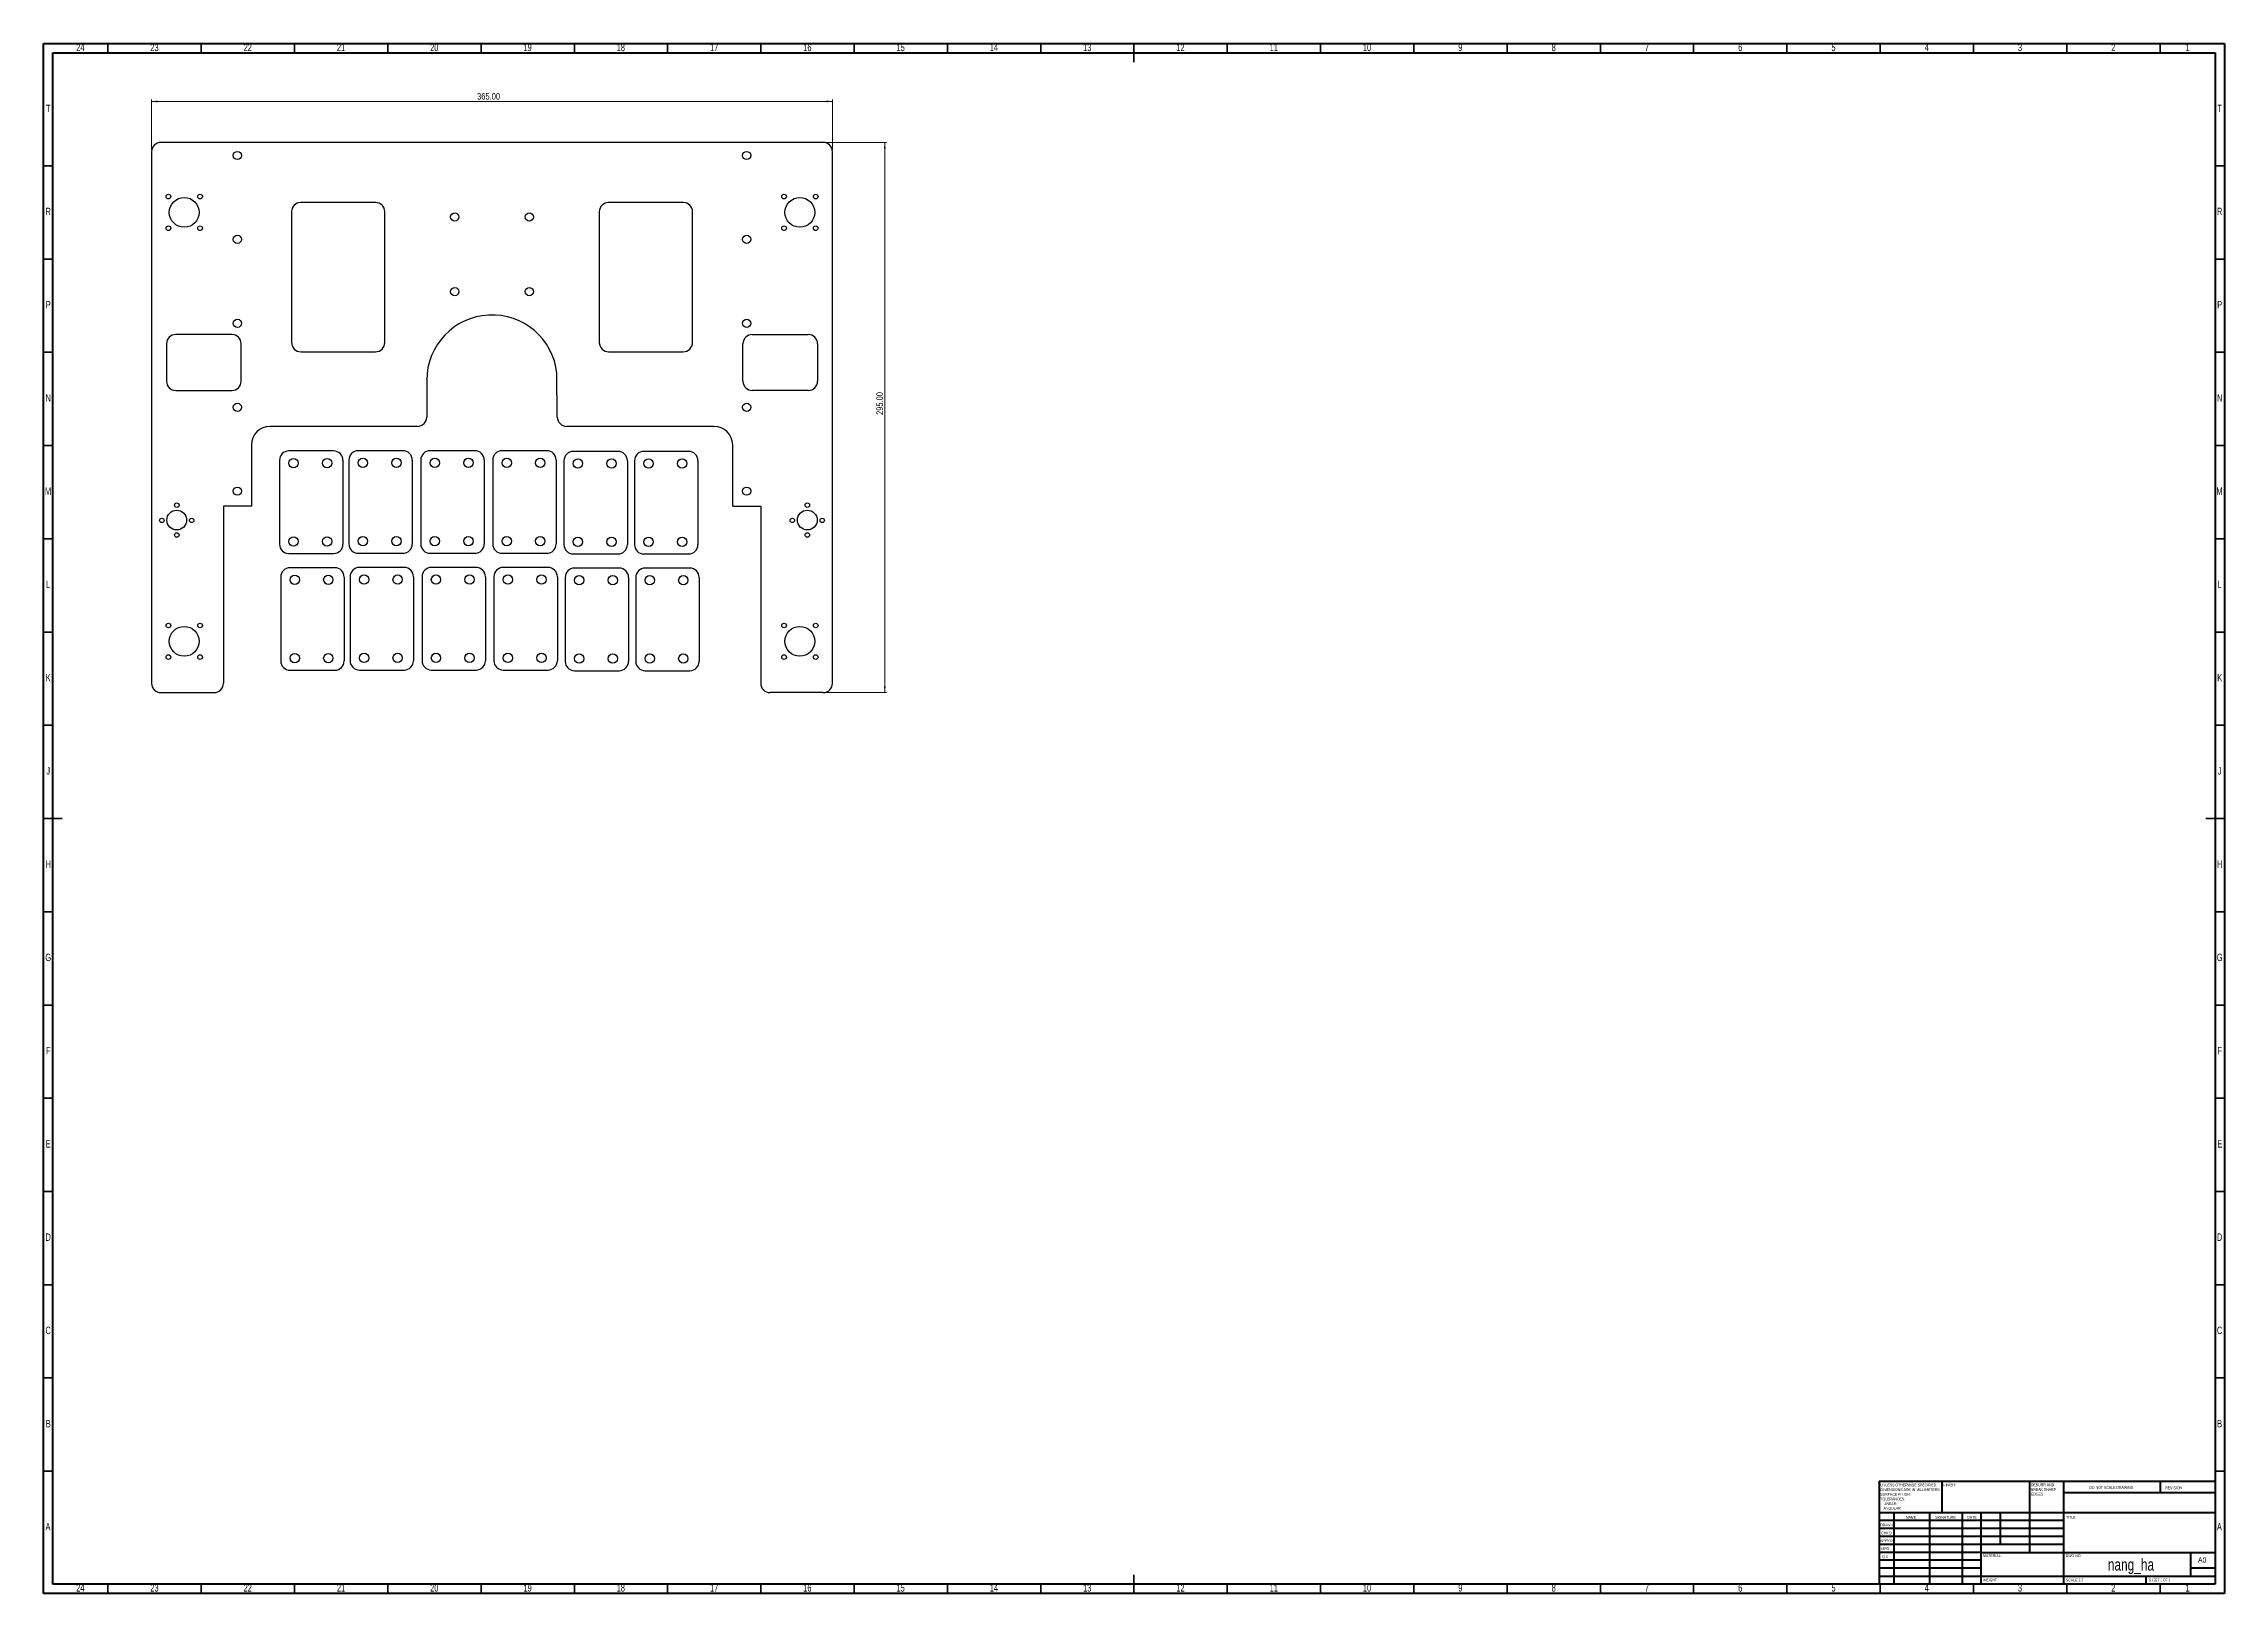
# Model space of a CAD drawing. Header units: millimetres. Extents: x 15 to 1184, y 5 to 836.
import ezdxf

# ---------------------------------------------------------------- set-up
doc = ezdxf.new("R2010")
doc.units = ezdxf.units.MM
doc.styles.add('SLDTEXTSTYLE0', font='TXT', dxfattribs={"width": 0.75})
doc.styles.add('SLDTEXTSTYLE1', font='TXT', dxfattribs={"width": 0.686449})
doc.styles.add('SLDTEXTSTYLE2', font='TXT', dxfattribs={"width": 0.6875})
doc.dimstyles.new('SLDDIMSTYLE0', dxfattribs={"dimtxt": 3.5, "dimasz": 3.302, "dimexe": 0, "dimexo": 0.0625, "dimgap": 0.875, "dimtad": 1, "dimrnd": 1e-09, "dimzin": 4, "dimdsep": 46, "dimtxsty": 'SLDTEXTSTYLE0', "dimsah": 1, "dimcen": 0.09, "dimadec": 0, "dimazin": 1, "dimtfac": 1, "dimtofl": 0, "dimtmove": 0, "dimatfit": 3, "dimfxl": 1, "dimfrac": 2, "dimtolj": 1, "dimtzin": 12, "dimarcsym": 0})

# ---------------------------------------------------------------- blocks, each defined once
blk = doc.blocks.new('SW_NOTE_0')
at = {"color": 0, "linetype": 'Continuous', "lineweight": 0, "char_height": 1.5, "attachment_point": 1, "style": 'SLDTEXTSTYLE0'}
for s, insert in [('UNLESS OTHERWISE SPECIFIED:', (0, 1.9)), ('TOLERANCES:', (0, -5.6)), ('DIMENSIONS ARE IN MILLIMETERS', (0, -0.6)), ('SURFACE FINISH:', (0, -3.1)), ('ANGULAR:', (1.7, -10.6)), ('LINEAR:', (1.7, -8.1))]:
    blk.add_mtext(s, dxfattribs=dict(at, insert=insert))
blk = doc.blocks.new('SW_NOTE_1')
at = {"color": 0, "linetype": 'Continuous', "lineweight": 0, "char_height": 1.5, "attachment_point": 1, "style": 'SLDTEXTSTYLE0'}
for s, insert in [('DEBURR AND', (0, 1.9)), ('BREAK SHARP', (0, -0.6)), ('EDGES', (0, -3.1))]:
    blk.add_mtext(s, dxfattribs=dict(at, insert=insert))
blk = doc.blocks.new('_D')
at = {"color": 7, "linetype": 'Continuous', "lineweight": 18}
for p, q in [((72.9, 779), (72.9, 806)), ((72.9, 805), (437.9, 805)), ((437.9, 779), (437.9, 806))]:
    blk.add_line(p, q, dxfattribs=at)
for points in [[(72.9, 805), (76.2, 804.5), (76.2, 805.5)], [(437.9, 805), (434.6, 805.5), (434.6, 804.5)]]:
    blk.add_solid(points, dxfattribs=at)
at = {"color": 7, "linetype": 'Continuous', "lineweight": 18, "insert": (247.4, 809.5), "char_height": 3.5, "attachment_point": 1, "style": 'SLDTEXTSTYLE0'}
blk.add_mtext('365.00', dxfattribs=at)
blk = doc.blocks.new('_D_1')
at = {"color": 7, "linetype": 'Continuous', "lineweight": 18}
for p, q in [((433.9, 783), (466.9, 783)), ((465.9, 783), (465.9, 488)), ((433.9, 488), (466.9, 488))]:
    blk.add_line(p, q, dxfattribs=at)
for points in [[(465.9, 783), (465.4, 779.7), (466.4, 779.7)], [(465.9, 488), (466.4, 491.3), (465.4, 491.3)]]:
    blk.add_solid(points, dxfattribs=at)
at = {"color": 7, "linetype": 'Continuous', "lineweight": 18, "insert": (461.4, 636.9), "char_height": 3.5, "attachment_point": 1, "rotation": 90, "style": 'SLDTEXTSTYLE0'}
blk.add_mtext('295.00', dxfattribs=at)

msp = doc.modelspace()

# ---------------------------------------------------------------- linework, layer by layer
at = {"color": 7, "linetype": 'Continuous', "lineweight": 70}
for p, q in [((15, 5), (15, 836)), ((15, 836), (1184, 836)), ((20, 10), (20, 831)), ((20, 831), (1179, 831)), ((1179, 831), (1179, 10)), ((1184, 836), (1184, 5)), ((1184, 5), (15, 5)), ((1179, 10), (20, 10))]:
    msp.add_line(p, q, dxfattribs=at)
at = {"color": 7, "linetype": 'Continuous', "lineweight": 35}
for p, q in [((49.5, 831), (49.5, 836)), ((99.5, 831), (99.5, 836)), ((149.5, 831), (149.5, 836)), ((199.5, 831), (199.5, 836)), ((249.5, 831), (249.5, 836)), ((299.5, 831), (299.5, 836)), ((349.5, 831), (349.5, 836)), ((399.5, 831), (399.5, 836)), ((449.5, 831), (449.5, 836)), ((499.5, 831), (499.5, 836)), ((549.5, 831), (549.5, 836)), ((599.5, 836), (599.5, 826)), ((599.5, 831), (599.5, 836)), ((649.5, 831), (649.5, 836)), ((699.5, 831), (699.5, 836)), ((749.5, 831), (749.5, 836)), ((799.5, 831), (799.5, 836)), ((849.5, 831), (849.5, 836)), ((899.5, 831), (899.5, 836)), ((949.5, 831), (949.5, 836)), ((999.5, 831), (999.5, 836)), ((1049.5, 831), (1049.5, 836)), ((1099.5, 831), (1099.5, 836)), ((1149.5, 831), (1149.5, 836)), ((20, 770.5), (15, 770.5)), ((1179, 770.5), (1184, 770.5)), ((20, 720.5), (15, 720.5)), ((1179, 720.5), (1184, 720.5)), ((20, 670.5), (15, 670.5)), ((1179, 670.5), (1184, 670.5)), ((20, 620.5), (15, 620.5)), ((1179, 620.5), (1184, 620.5)), ((20, 570.5), (15, 570.5)), ((1179, 570.5), (1184, 570.5)), ((20, 520.5), (15, 520.5)), ((1179, 520.5), (1184, 520.5)), ((20, 470.5), (15, 470.5)), ((1179, 470.5), (1184, 470.5)), ((15, 420.5), (25, 420.5)), ((20, 420.5), (15, 420.5)), ((1184, 420.5), (1174, 420.5)), ((1179, 420.5), (1184, 420.5)), ((20, 370.5), (15, 370.5)), ((1179, 370.5), (1184, 370.5)), ((20, 320.5), (15, 320.5)), ((1179, 320.5), (1184, 320.5)), ((20, 270.5), (15, 270.5)), ((1179, 270.5), (1184, 270.5)), ((20, 220.5), (15, 220.5)), ((1179, 220.5), (1184, 220.5)), ((20, 170.5), (15, 170.5)), ((1179, 170.5), (1184, 170.5)), ((20, 120.5), (15, 120.5)), ((1179, 120.5), (1184, 120.5)), ((20, 70.5), (15, 70.5)), ((1179, 70.5), (1184, 70.5)), ((599.5, 5), (599.5, 15)), ((49.5, 10), (49.5, 5)), ((99.5, 10), (99.5, 5)), ((149.5, 10), (149.5, 5)), ((199.5, 10), (199.5, 5)), ((249.5, 10), (249.5, 5)), ((299.5, 10), (299.5, 5)), ((349.5, 10), (349.5, 5)), ((399.5, 10), (399.5, 5)), ((449.5, 10), (449.5, 5)), ((499.5, 10), (499.5, 5)), ((549.5, 10), (549.5, 5)), ((599.5, 10), (599.5, 5)), ((649.5, 10), (649.5, 5)), ((699.5, 10), (699.5, 5)), ((749.5, 10), (749.5, 5)), ((799.5, 10), (799.5, 5)), ((849.5, 10), (849.5, 5)), ((899.5, 10), (899.5, 5)), ((949.5, 10), (949.5, 5)), ((999.5, 10), (999.5, 5)), ((1049.5, 10), (1049.5, 5)), ((1099.5, 10), (1099.5, 5)), ((1149.5, 10), (1149.5, 5))]:
    msp.add_line(p, q, dxfattribs=at)
at = {"color": 7, "linetype": 'Continuous', "lineweight": 25}
for p, q in [((72.881, 778.016), (72.881, 493.016)), ((432.881, 783.016), (77.881, 783.016)), ((437.881, 493.016), (437.881, 778.016)), ((192.881, 750.786), (152.881, 750.786)), ((357.881, 750.786), (317.881, 750.786)), ((147.881, 745.786), (147.881, 675.786)), ((197.881, 675.786), (197.881, 745.786)), ((312.881, 745.786), (312.881, 675.786)), ((362.881, 675.786), (362.881, 745.786)), ((115.881, 680.016), (85.881, 680.016)), ((394.881, 680.016), (424.881, 680.016)), ((80.881, 675.016), (80.881, 655.016)), ((120.881, 655.016), (120.881, 675.016)), ((152.881, 670.786), (192.881, 670.786)), ((317.881, 670.786), (357.881, 670.786)), ((389.881, 655.016), (389.881, 675.016)), ((429.881, 675.016), (429.881, 655.016)), ((220.381, 655.516), (220.381, 635.786)), ((290.347, 635.752), (290.189, 659.171)), ((85.881, 650.016), (115.881, 650.016)), ((424.881, 650.016), (394.881, 650.016)), ((126.381, 620.786), (126.381, 588.016)), ((215.381, 630.786), (136.381, 630.786)), ((374.381, 630.786), (295.347, 630.786)), ((384.381, 588.016), (384.381, 620.786)), ((141.459, 612.597), (141.459, 567.597)), ((170.459, 617.597), (146.459, 617.597)), ((175.459, 612.597), (175.459, 567.597)), ((178.641, 612.709), (178.641, 567.709)), ((207.641, 617.709), (183.641, 617.709)), ((212.641, 612.709), (212.641, 567.709)), ((217.19, 612.709), (217.19, 567.709)), ((246.19, 617.709), (222.19, 617.709)), ((251.19, 612.709), (251.19, 567.709)), ((255.738, 612.709), (255.738, 567.709)), ((284.738, 617.709), (260.738, 617.709)), ((289.738, 612.709), (289.738, 567.709)), ((293.929, 612.353), (293.929, 567.353)), ((322.929, 617.353), (298.929, 617.353)), ((327.929, 612.353), (327.929, 567.353)), ((331.764, 612.353), (331.764, 567.353)), ((360.764, 617.353), (336.764, 617.353)), ((365.764, 612.353), (365.764, 567.353)), ((126.381, 588.016), (111.381, 588.016)), ((111.381, 588.016), (111.381, 493.016)), ((384.381, 588.016), (399.381, 588.016)), ((399.381, 588.016), (399.381, 493.016)), ((146.459, 562.597), (170.459, 562.597)), ((183.641, 562.709), (207.641, 562.709)), ((222.19, 562.709), (246.19, 562.709)), ((260.738, 562.709), (284.738, 562.709)), ((298.929, 562.353), (322.929, 562.353)), ((336.764, 562.353), (360.764, 562.353)), ((142.105, 549.998), (142.105, 504.998)), ((171.105, 554.998), (147.105, 554.998)), ((176.105, 549.998), (176.105, 504.998)), ((179.287, 550.111), (179.287, 505.111)), ((208.287, 555.111), (184.287, 555.111)), ((213.287, 550.111), (213.287, 505.111)), ((217.835, 550.111), (217.835, 505.111)), ((246.835, 555.111), (222.835, 555.111)), ((251.835, 550.111), (251.835, 505.111)), ((256.383, 550.111), (256.383, 505.111)), ((285.383, 555.111), (261.383, 555.111)), ((290.383, 550.111), (290.383, 505.111)), ((294.575, 549.754), (294.575, 504.754)), ((323.575, 554.754), (299.575, 554.754)), ((328.575, 549.754), (328.575, 504.754)), ((332.409, 549.754), (332.409, 504.754)), ((361.409, 554.754), (337.409, 554.754)), ((366.409, 549.754), (366.409, 504.754)), ((147.105, 499.998), (171.105, 499.998)), ((184.287, 500.111), (208.287, 500.111)), ((222.835, 500.111), (246.835, 500.111)), ((261.383, 500.111), (285.383, 500.111)), ((299.575, 499.754), (323.575, 499.754)), ((337.409, 499.754), (361.409, 499.754)), ((77.881, 488.016), (106.381, 488.016)), ((432.881, 488.016), (404.381, 488.016))]:
    msp.add_line(p, q, dxfattribs=at)
at = {"color": 7, "linetype": 'Continuous', "lineweight": 50}
for p, q in [((999, 65.25), (1179, 65.25)), ((999, 65.25), (999, 10)), ((1032.8, 48.25), (1032.8, 65.25)), ((1079.6, 65.25), (1079.6, 27)), ((1097.8, 65.25), (1097.8, 10)), ((1179, 58.875), (1097.8, 58.875)), ((1149.8, 58.875), (1149.8, 65.25)), ((1179, 48.25), (999, 48.25)), ((1006.8, 48.25), (1006.8, 10)), ((1025.991, 48.25), (1025.991, 10)), ((1043.399, 48.25), (1043.399, 10)), ((1053.6, 10), (1053.6, 48.25)), ((1064, 31.25), (1064, 48.25)), ((1097.8, 44), (999, 44)), ((1097.8, 39.75), (999, 39.75)), ((1097.8, 35.5), (999, 35.5)), ((1097.8, 31.25), (999, 31.25)), ((1053.6, 27), (999, 27)), ((1053.6, 27), (1179, 27)), ((1166, 14.25), (1166, 27)), ((1053.6, 22.75), (999, 22.75)), ((1053.6, 18.5), (999, 18.5)), ((999, 14.25), (1179, 14.25)), ((1142, 10), (1142, 14.25)), ((1179, 18.5), (1166, 18.5))]:
    msp.add_line(p, q, dxfattribs=at)
at = {"color": 7, "linetype": 'Continuous', "lineweight": 25}
for centre, radius in [((118.881, 776.016), 2.2), ((391.881, 776.016), 2.2), ((81.895, 754.001), 1.25), ((90.381, 745.516), 8), ((98.866, 754.001), 1.25), ((411.895, 754.001), 1.25), ((420.381, 745.516), 8), ((428.866, 754.001), 1.25), ((81.895, 737.031), 1.25), ((98.866, 737.031), 1.25), ((235.381, 743.016), 2.2), ((275.381, 743.016), 2.2), ((411.895, 737.031), 1.25), ((428.866, 737.031), 1.25), ((118.881, 731.016), 2.2), ((391.881, 731.016), 2.2), ((235.381, 703.016), 2.2), ((275.381, 703.016), 2.2), ((118.881, 686.016), 2.2), ((391.881, 686.016), 2.2), ((118.881, 641.016), 2.2), ((391.881, 641.016), 2.2), ((148.959, 611.097), 2.5), ((166.959, 611.097), 2.5), ((186.141, 611.209), 2.5), ((204.141, 611.209), 2.5), ((224.69, 611.209), 2.5), ((242.69, 611.209), 2.5), ((263.238, 611.209), 2.5), ((281.238, 611.209), 2.5), ((301.429, 610.853), 2.5), ((319.429, 610.853), 2.5), ((339.264, 610.853), 2.5), ((357.264, 610.853), 2.5), ((118.881, 596.016), 2.2), ((391.881, 596.016), 2.2), ((86.381, 580.516), 5.3), ((86.381, 588.516), 1.2), ((424.381, 580.516), 5.3), ((424.381, 588.516), 1.2), ((78.381, 580.342), 1.2), ((86.381, 572.516), 1.2), ((94.381, 580.342), 1.2), ((416.381, 580.342), 1.2), ((424.381, 572.516), 1.2), ((432.381, 580.342), 1.2), ((148.959, 569.097), 2.5), ((166.959, 569.097), 2.5), ((186.141, 569.209), 2.5), ((204.141, 569.209), 2.5), ((224.69, 569.209), 2.5), ((242.69, 569.209), 2.5), ((263.238, 569.209), 2.5), ((281.238, 569.209), 2.5), ((301.429, 568.853), 2.5), ((319.429, 568.853), 2.5), ((339.264, 568.853), 2.5), ((357.264, 568.853), 2.5), ((149.605, 548.498), 2.5), ((167.605, 548.498), 2.5), ((186.787, 548.611), 2.5), ((204.787, 548.611), 2.5), ((225.335, 548.611), 2.5), ((243.335, 548.611), 2.5), ((263.883, 548.611), 2.5), ((281.883, 548.611), 2.5), ((302.075, 548.254), 2.5), ((320.075, 548.254), 2.5), ((339.909, 548.254), 2.5), ((357.909, 548.254), 2.5), ((81.895, 524.001), 1.25), ((90.381, 515.516), 8), ((98.866, 524.001), 1.25), ((411.895, 524.001), 1.25), ((420.381, 515.516), 8), ((428.866, 524.001), 1.25), ((81.895, 507.031), 1.25), ((98.866, 507.031), 1.25), ((149.605, 506.498), 2.5), ((167.605, 506.498), 2.5), ((186.787, 506.611), 2.5), ((204.787, 506.611), 2.5), ((225.335, 506.611), 2.5), ((243.335, 506.611), 2.5), ((263.883, 506.611), 2.5), ((281.883, 506.611), 2.5), ((302.075, 506.254), 2.5), ((320.075, 506.254), 2.5), ((339.909, 506.254), 2.5), ((357.909, 506.254), 2.5), ((411.895, 507.031), 1.25), ((428.866, 507.031), 1.25)]:
    msp.add_circle(centre, radius, dxfattribs=at)
for centre, radius, start, end in [((77.881, 778.016), 5, 90, 180), ((432.881, 778.016), 5, 0, 90), ((152.881, 745.786), 5, 90, 180), ((192.881, 745.786), 5, 0, 90), ((317.881, 745.786), 5, 90, 180), ((357.881, 745.786), 5, 0, 90), ((255.381, 655.516), 35, 5.99402, 180), ((85.881, 675.016), 5, 90, 180), ((115.881, 675.016), 5, 360, 90), ((394.881, 675.016), 5, 90, 180), ((424.881, 675.016), 5, 0, 90), ((152.881, 675.786), 5, 180, 270), ((192.881, 675.786), 5, 270, 0), ((317.881, 675.786), 5, 180, 270), ((357.881, 675.786), 5, 270, 0), ((85.881, 655.016), 5, 180, 270), ((115.881, 655.016), 5, 270, 0), ((394.881, 655.016), 5, 180, 270), ((424.881, 655.016), 5, 270, 0), ((215.381, 635.786), 5, 270, 0), ((295.347, 635.786), 5, 180.386241, 270), ((136.381, 620.786), 10, 90, 180), ((374.381, 620.786), 10, 0, 90), ((146.459, 612.597), 5, 90, 180), ((170.459, 612.597), 5, 0, 90), ((183.641, 612.709), 5, 90, 180), ((207.641, 612.709), 5, 0, 90), ((222.19, 612.709), 5, 90, 180), ((246.19, 612.709), 5, 0, 90), ((260.738, 612.709), 5, 90, 180), ((284.738, 612.709), 5, 0, 90), ((298.929, 612.353), 5, 90, 180), ((322.929, 612.353), 5, 0, 90), ((336.764, 612.353), 5, 90, 180), ((360.764, 612.353), 5, 0, 90), ((146.459, 567.597), 5, 180, 270), ((170.459, 567.597), 5, 270, 0), ((183.641, 567.709), 5, 180, 270), ((207.641, 567.709), 5, 270, 0), ((222.19, 567.709), 5, 180, 270), ((246.19, 567.709), 5, 270, 0), ((260.738, 567.709), 5, 180, 270), ((284.738, 567.709), 5, 270, 0), ((298.929, 567.353), 5, 180, 270), ((322.929, 567.353), 5, 270, 0), ((336.764, 567.353), 5, 180, 270), ((360.764, 567.353), 5, 270, 0), ((147.105, 549.998), 5, 90, 180), ((171.105, 549.998), 5, 0, 90), ((184.287, 550.111), 5, 90, 180), ((208.287, 550.111), 5, 0, 90), ((222.835, 550.111), 5, 90, 180), ((246.835, 550.111), 5, 0, 90), ((261.383, 550.111), 5, 90, 180), ((285.383, 550.111), 5, 0, 90), ((299.575, 549.754), 5, 90, 180), ((323.575, 549.754), 5, 0, 90), ((337.409, 549.754), 5, 90, 180), ((361.409, 549.754), 5, 0, 90), ((147.105, 504.998), 5, 180, 270), ((171.105, 504.998), 5, 270, 0), ((184.287, 505.111), 5, 180, 270), ((208.287, 505.111), 5, 270, 0), ((222.835, 505.111), 5, 180, 270), ((246.835, 505.111), 5, 270, 0), ((261.383, 505.111), 5, 180, 270), ((285.383, 505.111), 5, 270, 0), ((299.575, 504.754), 5, 180, 270), ((323.575, 504.754), 5, 270, 0), ((337.409, 504.754), 5, 180, 270), ((361.409, 504.754), 5, 270, 0), ((77.881, 493.016), 5, 180, 270), ((106.381, 493.016), 5, 270, 0), ((404.381, 493.016), 5, 180, 270), ((432.881, 493.016), 5, 270, 0)]:
    msp.add_arc(centre, radius, start, end, dxfattribs=at)

# ---------------------------------------------------------------- block references
at = {"color": 7, "linetype": 'Continuous', "lineweight": 0}
for name, p in [('SW_NOTE_0', (999.594, 61.987)), ('SW_NOTE_1', (1080.309, 62.069))]:
    msp.add_blockref(name, p, dxfattribs=at)

# ---------------------------------------------------------------- texts
for s, insert, char_height, attachment_point, style in [('24', (34.67, 835.953), 3.9688, 2, 'SLDTEXTSTYLE0'), ('23', (74.42, 835.953), 3.9688, 2, 'SLDTEXTSTYLE0'), ('22', (124.42, 835.953), 3.9688, 2, 'SLDTEXTSTYLE0'), ('21', (174.42, 835.953), 3.9688, 2, 'SLDTEXTSTYLE0'), ('20', (224.42, 835.953), 3.9688, 2, 'SLDTEXTSTYLE0'), ('19', (274.42, 835.953), 3.9688, 2, 'SLDTEXTSTYLE0'), ('18', (324.42, 835.953), 3.9688, 2, 'SLDTEXTSTYLE0'), ('17', (374.42, 835.953), 3.9688, 2, 'SLDTEXTSTYLE0'), ('16', (424.42, 835.953), 3.9688, 2, 'SLDTEXTSTYLE0'), ('15', (474.42, 835.953), 3.9688, 2, 'SLDTEXTSTYLE0'), ('14', (524.42, 835.953), 3.9688, 2, 'SLDTEXTSTYLE0'), ('13', (574.42, 835.953), 3.9688, 2, 'SLDTEXTSTYLE0'), ('12', (624.42, 835.953), 3.9688, 2, 'SLDTEXTSTYLE0'), ('11', (674.42, 835.953), 3.9688, 2, 'SLDTEXTSTYLE0'), ('10', (724.42, 835.953), 3.9688, 2, 'SLDTEXTSTYLE0'), ('9', (774.46, 835.953), 3.969, 2, 'SLDTEXTSTYLE0'), ('8', (824.46, 835.953), 3.969, 2, 'SLDTEXTSTYLE0'), ('7', (874.46, 835.953), 3.969, 2, 'SLDTEXTSTYLE0'), ('6', (924.46, 835.953), 3.969, 2, 'SLDTEXTSTYLE0'), ('5', (974.46, 835.953), 3.969, 2, 'SLDTEXTSTYLE0'), ('4', (1024.46, 835.953), 3.969, 2, 'SLDTEXTSTYLE0'), ('3', (1074.46, 835.953), 3.969, 2, 'SLDTEXTSTYLE0'), ('2', (1124.46, 835.953), 3.969, 2, 'SLDTEXTSTYLE0'), ('1', (1164.21, 835.953), 3.969, 2, 'SLDTEXTSTYLE0'), ('T', (17.488, 803.261), 3.969, 2, 'SLDTEXTSTYLE0'), ('T', (1181.488, 803.261), 3.969, 2, 'SLDTEXTSTYLE0'), ('R', (17.444, 748.011), 3.969, 2, 'SLDTEXTSTYLE0'), ('R', (1181.444, 748.011), 3.969, 2, 'SLDTEXTSTYLE0'), ('P', (17.485, 698.011), 3.969, 2, 'SLDTEXTSTYLE0'), ('P', (1181.485, 698.011), 3.969, 2, 'SLDTEXTSTYLE0'), ('N', (17.464, 648.011), 3.969, 2, 'SLDTEXTSTYLE0'), ('N', (1181.464, 648.011), 3.969, 2, 'SLDTEXTSTYLE0'), ('M', (17.362, 598.011), 3.969, 2, 'SLDTEXTSTYLE0'), ('M', (1181.362, 598.011), 3.969, 2, 'SLDTEXTSTYLE0'), ('L', (17.455, 548.011), 3.969, 2, 'SLDTEXTSTYLE0'), ('L', (1181.455, 548.011), 3.969, 2, 'SLDTEXTSTYLE0'), ('K', (17.489, 498.011), 3.969, 2, 'SLDTEXTSTYLE0'), ('K', (1181.489, 498.011), 3.969, 2, 'SLDTEXTSTYLE0'), ('J', (17.465, 448.011), 3.969, 2, 'SLDTEXTSTYLE0'), ('J', (1181.465, 448.011), 3.969, 2, 'SLDTEXTSTYLE0'), ('H', (17.49, 398.011), 3.969, 2, 'SLDTEXTSTYLE0'), ('H', (1181.49, 398.011), 3.969, 2, 'SLDTEXTSTYLE0'), ('G', (17.487, 348.011), 3.969, 2, 'SLDTEXTSTYLE0'), ('G', (1181.487, 348.011), 3.969, 2, 'SLDTEXTSTYLE0'), ('F', (17.458, 298.011), 3.969, 2, 'SLDTEXTSTYLE0'), ('F', (1181.458, 298.011), 3.969, 2, 'SLDTEXTSTYLE0'), ('E', (17.508, 248.011), 3.969, 2, 'SLDTEXTSTYLE0'), ('E', (1181.508, 248.011), 3.969, 2, 'SLDTEXTSTYLE0'), ('D', (17.453, 198.011), 3.969, 2, 'SLDTEXTSTYLE0'), ('D', (1181.453, 198.011), 3.969, 2, 'SLDTEXTSTYLE0'), ('C', (17.459, 148.011), 3.969, 2, 'SLDTEXTSTYLE0'), ('C', (1181.459, 148.011), 3.969, 2, 'SLDTEXTSTYLE0'), ('B', (17.471, 98.011), 3.969, 2, 'SLDTEXTSTYLE0'), ('B', (1181.471, 98.011), 3.969, 2, 'SLDTEXTSTYLE0'), ('FINISH:', (1033.371, 63.919), 1.5, 1, 'SLDTEXTSTYLE0'), ('DO NOT SCALE DRAWING', (1111.615, 62.533), 1.5, 1, 'SLDTEXTSTYLE0'), ('REVISION', (1152.328, 62.335), 1.5, 1, 'SLDTEXTSTYLE0'), ('A', (17.34, 42.761), 3.969, 2, 'SLDTEXTSTYLE0'), ('DRAWN', (999.643, 42.385), 1.5, 1, 'SLDTEXTSTYLE1'), ("CHK'D", (999.939, 38.162), 1.5, 1, 'SLDTEXTSTYLE0'), ('NAME', (1013.322, 46.501), 1.5, 1, 'SLDTEXTSTYLE0'), ('SIGNATURE', (1029.034, 46.562), 1.5, 1, 'SLDTEXTSTYLE0'), ('DATE', (1046.215, 46.576), 1.5, 1, 'SLDTEXTSTYLE0'), ('TITLE:', (1099.09, 46.576), 1.5, 1, 'SLDTEXTSTYLE0'), ('A', (1181.34, 42.761), 3.969, 2, 'SLDTEXTSTYLE0'), ("APPV'D", (999.402, 34.066), 1.5, 1, 'SLDTEXTSTYLE0'), ('MFG', (1000.124, 29.716), 1.5, 1, 'SLDTEXTSTYLE0'), ('Q.A', (1000.509, 25.505), 1.5, 1, 'SLDTEXTSTYLE0'), ('MATERIAL:', (1054.646, 25.986), 1.5, 1, 'SLDTEXTSTYLE0'), ('DWG NO.', (1098.953, 25.986), 1.5, 1, 'SLDTEXTSTYLE0'), ('nang_ha', (1133.915, 23.607), 6.35, 2, 'SLDTEXTSTYLE0'), ('A0', (1169.871, 24.406), 2.9104, 1, 'SLDTEXTSTYLE0'), ('WEIGHT:', (1054.618, 12.949), 1.4986, 1, 'SLDTEXTSTYLE0'), ('SCALE:1:2', (1099.074, 12.9), 1.5, 1, 'SLDTEXTSTYLE0'), ('SHEET 1 OF 1', (1143.478, 12.9), 1.5, 1, 'SLDTEXTSTYLE2'), ('24', (34.67, 9.953), 3.9688, 2, 'SLDTEXTSTYLE0'), ('23', (74.42, 9.953), 3.9688, 2, 'SLDTEXTSTYLE0'), ('22', (124.42, 9.953), 3.9688, 2, 'SLDTEXTSTYLE0'), ('21', (174.42, 9.953), 3.9688, 2, 'SLDTEXTSTYLE0'), ('20', (224.42, 9.953), 3.9688, 2, 'SLDTEXTSTYLE0'), ('19', (274.42, 9.953), 3.9688, 2, 'SLDTEXTSTYLE0'), ('18', (324.42, 9.953), 3.9688, 2, 'SLDTEXTSTYLE0'), ('17', (374.42, 9.953), 3.9688, 2, 'SLDTEXTSTYLE0'), ('16', (424.42, 9.953), 3.9688, 2, 'SLDTEXTSTYLE0'), ('15', (474.42, 9.953), 3.9688, 2, 'SLDTEXTSTYLE0'), ('14', (524.42, 9.953), 3.9688, 2, 'SLDTEXTSTYLE0'), ('13', (574.42, 9.953), 3.9688, 2, 'SLDTEXTSTYLE0'), ('12', (624.42, 9.953), 3.9688, 2, 'SLDTEXTSTYLE0'), ('11', (674.42, 9.953), 3.9688, 2, 'SLDTEXTSTYLE0'), ('10', (724.42, 9.953), 3.9688, 2, 'SLDTEXTSTYLE0'), ('9', (774.46, 9.953), 3.969, 2, 'SLDTEXTSTYLE0'), ('8', (824.46, 9.953), 3.969, 2, 'SLDTEXTSTYLE0'), ('7', (874.46, 9.953), 3.969, 2, 'SLDTEXTSTYLE0'), ('6', (924.46, 9.953), 3.969, 2, 'SLDTEXTSTYLE0'), ('5', (974.46, 9.953), 3.969, 2, 'SLDTEXTSTYLE0'), ('4', (1024.46, 9.953), 3.969, 2, 'SLDTEXTSTYLE0'), ('3', (1074.46, 9.953), 3.969, 2, 'SLDTEXTSTYLE0'), ('2', (1124.46, 9.953), 3.969, 2, 'SLDTEXTSTYLE0'), ('1', (1164.21, 9.953), 3.969, 2, 'SLDTEXTSTYLE0')]:
    msp.add_mtext(s, dxfattribs=dict(at, insert=insert, char_height=char_height, attachment_point=attachment_point, style=style))

# ---------------------------------------------------------------- dimensions: what is measured, and where the dimension line sits
at = {"color": 7, "linetype": 'Continuous', "lineweight": 18}
dim = msp.add_linear_dim(base=(437.881, 805.016), p1=(72.881, 778.016), p2=(437.881, 778.016), dimstyle='SLDDIMSTYLE0', dxfattribs=at)
dim.commit()
dim.dimension.update_dxf_attribs({"geometry": '_D', "text_midpoint": (254.466, 805.016), "dimtype": 160})
dim = msp.add_linear_dim(base=(465.881, 488.016), p1=(432.881, 783.016), p2=(432.881, 488.016), angle=90, dimstyle='SLDDIMSTYLE0', dxfattribs=at)
dim.commit()
dim.dimension.update_dxf_attribs({"geometry": '_D_1', "text_midpoint": (465.881, 644.053), "dimtype": 160})

doc.saveas('drawing.dxf')
